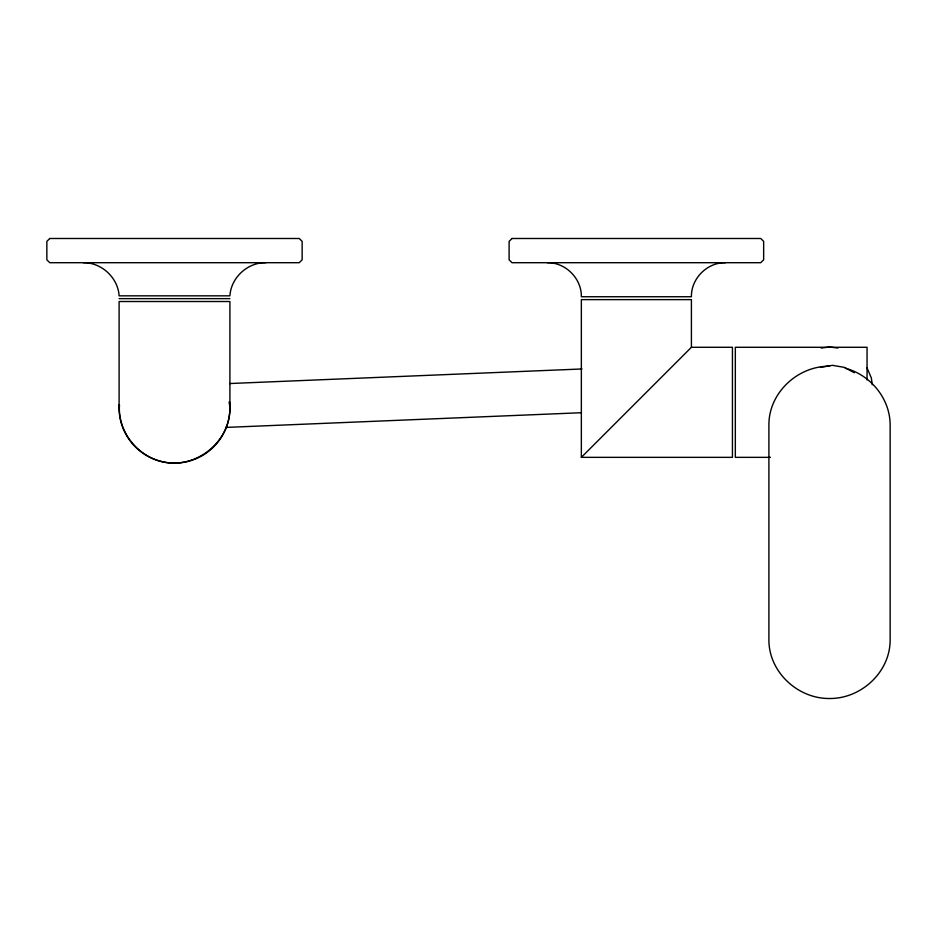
<?xml version="1.0" encoding="UTF-8"?>
<svg xmlns="http://www.w3.org/2000/svg" width="937" height="937" viewBox="0 0 937 937"><rect width="100%" height="100%" fill="white"/><g stroke="black" fill="none" stroke-linecap="round" stroke-linejoin="round"><path stroke-width="1.41" d="M119.104 407.689L119.104 301.515L229.905 301.515L229.905 407.689C230.549 442.779 193.889 470.901 160.157 461.191C135.783 454.539 117.476 430.212 119.479 404.819M581.35 457.35L691.412 347.287L691.412 299.629L581.35 299.629L581.35 457.35L732.441 457.35L732.441 347.287L691.412 347.287M820.461 367.374L832.419 365.325L844.366 367.374L854.275 372.715M821.128 348.06L829.526 346.995L837.936 348.06M829.526 366.226C797.867 365.922 768.832 392.662 768.902 424.777L768.902 639.948C768.832 672.075 797.867 698.803 829.526 698.51C861.197 698.803 890.22 672.075 890.15 639.948L890.15 424.777C889.974 398.389 870.52 374.847 845.221 368.218M725.449 262.7C707.259 262.313 691.026 278.547 691.412 296.736L581.35 296.736C581.725 278.547 565.503 262.313 547.302 262.7M265.721 262.7C247.532 262.36 230.982 277.68 229.905 295.834L119.104 295.834C118.015 277.68 101.465 262.36 83.276 262.7M229.624 383.538L581.994 368.967M225.548 427.436L581.35 412.725M119.104 298.634L229.905 298.634M770.46 457.35L735.334 457.35L735.334 347.287L867.053 347.287L867.053 379.942M867.03 367.901L871.351 377.998L872.277 384.756M229.143 401.95L229.905 407.689M229.6 401.903A55.4 55.4 0 0 1 175.957 463.065A55.4 55.4 0 0 1 119.175 404.796M49.766 238.49L46.85 241.383L46.85 259.807L49.766 262.7L299.243 262.7L302.147 259.807L302.147 241.383L299.243 238.49L49.766 238.49M512.012 238.49L509.107 241.383L509.107 259.807L512.012 262.7L760.739 262.7L763.655 259.807L763.655 241.383L760.739 238.49L512.012 238.49"/></g></svg>
